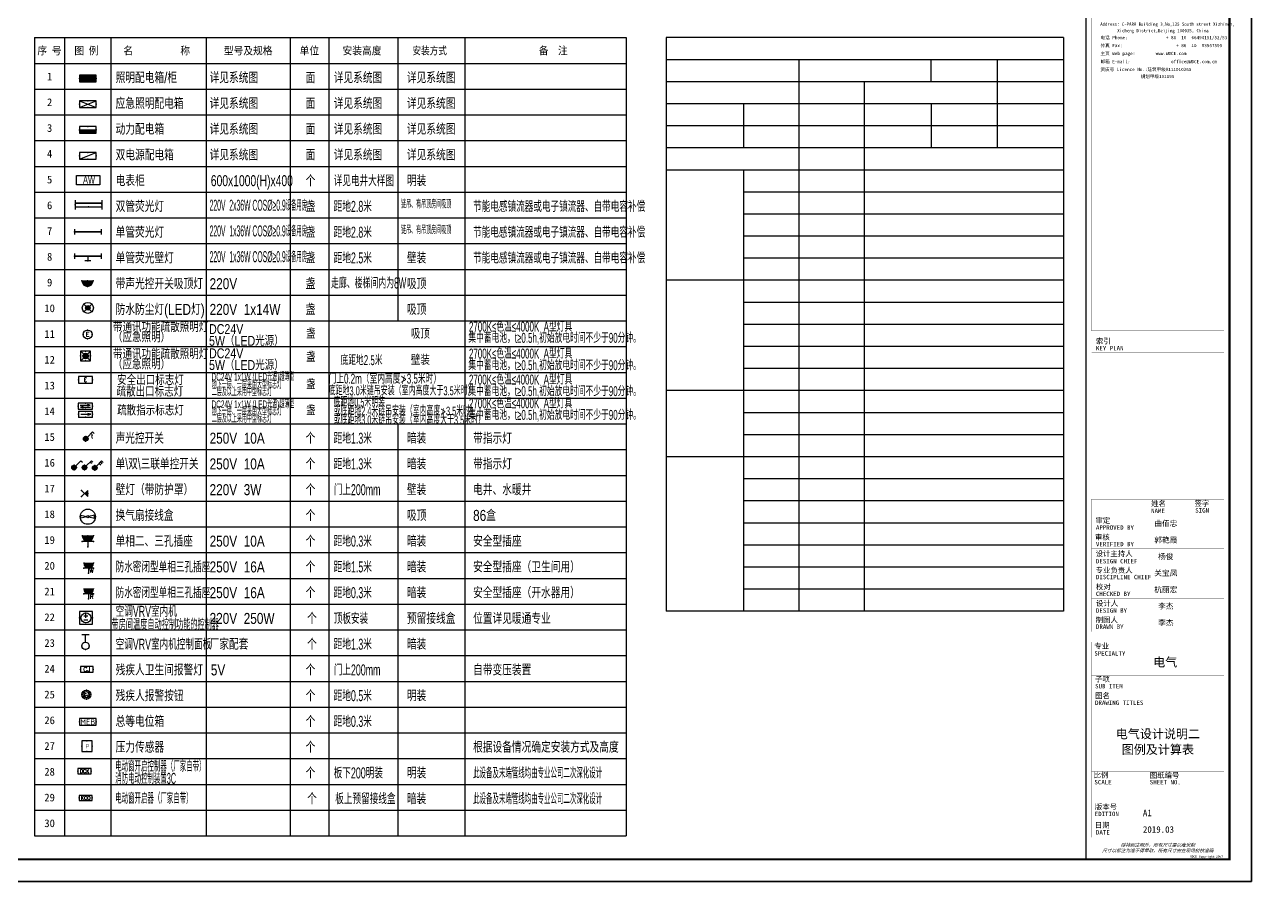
# Model space of a CAD drawing. Extents: x 337716 to 534539, y 642056 to 701458.
# Drawn here: x 478920 to 534539, y 642056 to 680897 of the extents above; entities that cross this region are included whole.
import ezdxf
from ezdxf.enums import TextEntityAlignment as Align

# ---------------------------------------------------------------- set-up
doc = ezdxf.new("R2010")
doc.units = 0
doc.header["$LTSCALE"] = 1000
doc.header["$MEASUREMENT"] = 0
doc.layers.get('0').update_dxf_attribs({"linetype": 'CONTINUOUS'})
for name, color, linetype in [('DIM-箱柜', 3, 'CONTINUOUS'), ('EQUIP-动力', 3, 'CONTINUOUS'), ('EQUIP-插座', 3, 'CONTINUOUS'), ('EQUIP-消防', 3, 'CONTINUOUS'), ('EQUIP-照明', 3, 'CONTINUOUS'), ('EQUIP-箱柜', 3, 'CONTINUOUS'), ('SHEET_LINE', 6, 'CONTINUOUS'), ('SHEET_TEXT', 7, 'CONTINUOUS'), ('TEL_TEXT', 3, 'CONTINUOUS'), ('TEL_TITLE', 7, 'CONTINUOUS'), ('WIRE-3', 7, 'CONTINUOUS'), ('字', 7, 'CONTINUOUS'), ('标注下划线', 150, 'CONTINUOUS')]:
    doc.layers.add(name, color=color, linetype=linetype)
doc.layers.add('内审要求修改2.10', color=6, linetype='CONTINUOUS', plot=False)
doc.styles.add('_COMPLEX', font='ros.shx', dxfattribs={"width": 0.6, "bigfont": 'jd.shx'})
doc.styles.add('_HZXY', font='ros.shx', dxfattribs={"width": 0.7, "bigfont": 'jd.shx'})
doc.styles.add('_TCH_LABEL', font='COMPLEX', dxfattribs={"bigfont": 'GBCBIG'})
doc.styles.add('_TEL_DIM', font='SIMPLEX', dxfattribs={"width": 0.8, "height": 3.5, "bigfont": 'HZTXT'})
doc.styles.add('COMPLEX', font='COMPLEX')
doc.styles.add('ST', font='', dxfattribs={"width": 0.7})
doc.styles.get("Standard").update_dxf_attribs({"font": 'gbenor.shx', "bigfont": 'gbcbig.shx'})
doc.styles.add('华文细黑', font='STXIHEI.TTF')
doc.styles.get('ST').set_extended_font_data('SimSun')

# ---------------------------------------------------------------- blocks, each defined once
blk = doc.blocks.new('$equip$00002700')
for p, q in [((-0.75, 0.6), (-0.75, 0)), ((0.75, 0.6), (-0.75, 0.6)), ((-0.75, 0), (0.75, 0)), ((0.75, 0), (0.75, 0.6))]:
    blk.add_line(p, q)
at = {"const_width": 0.04}
blk.add_lwpolyline([(-0.75, 0.6), (-0.75, 0), (0.75, 0), (0.75, 0.6), (-0.75, 0.6), (-0.75, 0)], dxfattribs=at)
for p in [(-0.75, 0.3), (0, 0.6), (0, 0), (0.75, 0.3)]:
    blk.add_point(p)
at = {"color": 7}
blk.add_attdef('$TEXT$', text='', height=0.5, dxfattribs=at).set_placement((0, 0.3), align=Align.MIDDLE_CENTER)
at = {"color": 7, "style": '_TEL_DIM', "flags": 1}
for tag in ['A', 'REMARK']:
    blk.add_attdef(tag, text='', height=0.00002, dxfattribs=at).set_placement((0, 0), align=Align.MIDDLE_CENTER)
blk = doc.blocks.new('$equip$00002755')
for p, q in [((0.5, 0.5), (-0.5, 0.5)), ((-0.5, 0.5), (-0.5, -0.5)), ((0.5, -0.5), (0.5, 0.5)), ((-0.5, -0.5), (0.5, -0.5))]:
    blk.add_line(p, q)
at = {"const_width": 0.04}
blk.add_lwpolyline([(-0.5, 0.5), (0.5, 0.5), (0.5, -0.5), (-0.5, -0.5), (-0.5, 0.5), (0.5, 0.5)], dxfattribs=at)
for p in [(-0.5, 0), (0, 0.5), (0.5, 0), (-0.03, -0.5)]:
    blk.add_point(p)
at = {"color": 7}
blk.add_attdef('$TEXT$', text='', height=0.4, dxfattribs=at).set_placement((0.03, -0.01), align=Align.MIDDLE_CENTER)
at = {"color": 7, "flags": 1}
for tag, height, p in [('A', 0.00002, (0, 0)), ('B', 0.4, (0.75, -0.25))]:
    blk.add_attdef(tag, text='', height=height, dxfattribs=at).set_placement(p, align=Align.MIDDLE_CENTER)
blk = doc.blocks.new('*X1')
at = {"color": 0}
for p, q in [((-250, 33), (-83, 200)), ((-250, 68), (-118, 200)), ((-250, 104), (-154, 200)), ((-250, 139), (-189, 200)), ((-250, 174), (-224, 200)), ((-247, 0), (-47, 200)), ((-212, 0), (-12, 200)), ((-177, 0), (23, 200)), ((-141, 0), (59, 200)), ((-106, 0), (94, 200)), ((-71, 0), (129, 200)), ((-35, 0), (165, 200)), ((0, 0), (200, 200)), ((35, 0), (235, 200)), ((71, 0), (250, 179)), ((106, 0), (250, 144)), ((141, 0), (250, 109)), ((177, 0), (250, 73)), ((212, 0), (250, 38)), ((247, 0), (250, 3))]:
    blk.add_line(p, q, dxfattribs=at)
blk = doc.blocks.new('$equip$00001421')
for p, q in [((0.75, 0.6), (-0.75, 0.6)), ((-0.75, 0.6), (-0.75, 0)), ((-0.75, 0), (0.75, 0)), ((0.75, 0), (0.75, 0.6))]:
    blk.add_line(p, q)
at = {"const_width": 0.6}
blk.add_lwpolyline([(-0.75, 0.3), (0.75, 0.3)], dxfattribs=at)
for p in [(-0.75, 0.3), (0, 0.6), (0, 0), (0.75, 0.3)]:
    blk.add_point(p)
at = {"xscale": 0.00300000000061118, "yscale": 0.00300000000061118, "zscale": 0.00300000000061118}
blk.add_blockref('*X1', (0, 0), dxfattribs=at)
at = {"style": '_TCH_LABEL', "flags": 9}
blk.add_attdef('A', (0, 0), '', height=0.00002, dxfattribs=at)
blk = doc.blocks.new('$equip$00001424')
for p, q in [((-0.75, 0), (0.75, 0.6)), ((-0.75, 0.6), (0.75, 0)), ((0.75, 0.6), (-0.75, 0.6)), ((-0.75, 0.6), (-0.75, 0)), ((-0.75, 0), (0.75, 0)), ((0.75, 0), (0.75, 0.6))]:
    blk.add_line(p, q)
for p in [(-0.75, 0.3), (0, 0.6), (0, 0), (0.75, 0.3)]:
    blk.add_point(p)
at = {"style": '_TCH_LABEL', "flags": 9}
blk.add_attdef('A', (0, 0), '', height=0.00002, dxfattribs=at)
blk = doc.blocks.new('*X4')
at = {"color": 0}
for p, q in [((-250, 33), (-183, 100)), ((-250, 68), (-218, 100)), ((-247, 0), (-147, 100)), ((-212, 0), (-112, 100)), ((-177, 0), (-77, 100)), ((-141, 0), (-41, 100)), ((-106, 0), (-6, 100)), ((-71, 0), (29, 100)), ((-35, 0), (65, 100)), ((0, 0), (100, 100)), ((35, 0), (135, 100)), ((71, 0), (171, 100)), ((106, 0), (206, 100)), ((141, 0), (241, 100)), ((177, 0), (250, 73)), ((212, 0), (250, 38)), ((247, 0), (250, 3))]:
    blk.add_line(p, q, dxfattribs=at)
blk = doc.blocks.new('$equip$00001414')
for p, q in [((0.75, 0.6), (-0.75, 0.6)), ((-0.75, 0.6), (-0.75, 0)), ((-0.75, 0.3), (0.75, 0.3)), ((-0.75, 0), (0.75, 0)), ((0.75, 0), (0.75, 0.6))]:
    blk.add_line(p, q)
at = {"const_width": 0.3}
blk.add_lwpolyline([(-0.75, 0.15), (0.75, 0.15)], dxfattribs=at)
for p in [(-0.75, 0.3), (0, 0.6), (0, 0), (0.75, 0.3)]:
    blk.add_point(p)
at = {"xscale": 0.00300000000061118, "yscale": 0.00300000000061118, "zscale": 0.00300000000061118}
blk.add_blockref('*X4', (0, 0), dxfattribs=at)
at = {"style": '_TCH_LABEL', "flags": 9}
blk.add_attdef('A', (0, 0), '', height=0.00002, dxfattribs=at)
blk = doc.blocks.new('$equip$00001416')
for p, q in [((0.75, 0.6), (-0.75, 0.6)), ((-0.75, 0), (0.75, 0.6)), ((-0.75, 0.6), (-0.75, 0)), ((-0.75, 0), (0.75, 0)), ((0.75, 0), (0.75, 0.6))]:
    blk.add_line(p, q)
for p in [(-0.75, 0.3), (0, 0.6), (0, 0), (0.75, 0.3)]:
    blk.add_point(p)
at = {"style": '_TCH_LABEL', "flags": 9}
blk.add_attdef('A', (0, 0), '', height=0.00002, dxfattribs=at)
blk = doc.blocks.new('$equip$00001164')
for p, q in [((-1.2, 0.66), (-1.2, 0.16)), ((-1.2, 0.41), (1.2, 0.41)), ((0, 0.41), (0, 0)), ((0, 0), (0, 0)), ((1.2, 0.66), (1.2, 0.16))]:
    blk.add_line(p, q)
at = {"const_width": 0.14}
for points in [[(-1.2, 0.41), (1.2, 0.41)], [(-0.28, 0), (0.28, 0)]]:
    blk.add_lwpolyline(points, dxfattribs=at)
for p in [(-1.2, 0.41), (0, 0.41), (0, 0), (1.2, 0.41)]:
    blk.add_point(p)
at = {"flags": 9}
blk.add_attdef('A', (0, 0), '', height=0.00002, dxfattribs=at)
blk = doc.blocks.new('$equip$00001149')
for p, q in [((-0.35, 0.35), (0.35, -0.35)), ((0.35, 0.35), (-0.35, -0.35))]:
    blk.add_line(p, q)
for radius in [0.5, 0.2]:
    blk.add_circle((0, 0), radius)
for points in [[(-0.17, 0.1), (0.17, 0.1), (-0.2, 0), (0.2, 0)], [(-0.17, -0.1), (0.17, -0.1), (-0.2, 0), (0.2, 0)], [(-0.1, 0.17), (0.1, 0.17), (-0.17, 0.1), (0.17, 0.1)], [(0, 0.2), (0, 0.2), (-0.1, 0.17), (0.1, 0.17)], [(-0.1, -0.17), (0.1, -0.17), (-0.17, -0.1), (0.17, -0.1)], [(0, -0.2), (0, -0.2), (-0.1, -0.17), (0.1, -0.17)]]:
    blk.add_solid(points)
at = {"flags": 9}
blk.add_attdef('A', (0, 0), '', height=0.00002, dxfattribs=at)
blk = doc.blocks.new('$equip$00001964')
for p, q in [((0.15, 0.36), (0.62, 0.83)), ((0.4, 0.61), (0.54, 0.47)), ((0.51, 0.72), (0.65, 0.58)), ((0.62, 0.83), (0.77, 0.69))]:
    blk.add_line(p, q)
blk.add_circle((0, 0.21), 0.208)
for p in [(-0.21, 0.21), (0, 0.42), (0, 0), (0.21, 0.21)]:
    blk.add_point(p)
for points in [[(-0.18, 0.31), (0.18, 0.31), (-0.21, 0.21), (0.21, 0.21)], [(-0.18, 0.1), (0.18, 0.1), (-0.21, 0.21), (0.21, 0.21)], [(-0.1, 0.39), (0.1, 0.39), (-0.18, 0.31), (0.18, 0.31)], [(-0.1, 0.03), (0.1, 0.03), (-0.18, 0.1), (0.18, 0.1)], [(0, 0.42), (0, 0.42), (-0.1, 0.39), (0.1, 0.39)], [(0, 0), (0, 0), (-0.1, 0.03), (0.1, 0.03)]]:
    blk.add_solid(points)
at = {"layer": 'TEL_TEXT', "style": '_TEL_DIM', "flags": 1}
blk.add_attdef('A', text='', height=0.00002, dxfattribs=at).set_placement((0, 0), align=Align.MIDDLE_CENTER)
blk = doc.blocks.new('$equip$00001304')
for p, q in [((-0.62, -0.13), (-0.62, 0.13)), ((-0.62, 0.13), (-0.1, 0.02)), ((0.62, 0.13), (0.1, 0.02)), ((0.62, -0.13), (0.62, 0.13)), ((-0.1, -0.02), (-0.62, -0.13)), ((0.1, -0.02), (0.62, -0.13))]:
    blk.add_line(p, q)
for radius in [0.688, 0.104]:
    blk.add_circle((0, 0), radius)
at = {"flags": 9}
blk.add_attdef('A', (0, 0), '', height=0.00002, dxfattribs=at)
blk = doc.blocks.new('_LINKPT1')
blk.add_line((0, 0), (0, 0))
blk = doc.blocks.new('M_Z0')
for p, q in [((0.75, 0.6), (-0.75, 0.6)), ((-0.75, 0.6), (-0.75, 0)), ((-0.75, 0), (0.75, 0)), ((0.75, 0), (0.75, 0.6))]:
    blk.add_line(p, q)
for p in [(-0.75, 0.3), (0, 0.6), (0, 0), (0.75, 0.3)]:
    blk.add_blockref('_LINKPT1', p)
at = {"width": 0.8, "flags": 9}
blk.add_attdef('A', (0, 0), '', height=0.00003, dxfattribs=at)
blk = doc.blocks.new('WDCE Copyright200X')
at = {"const_width": 0.016}
blk.add_lwpolyline([(-10.6, 1.26, 1), (-11.4, 1.26, 1)], format="xyb", close=True, dxfattribs=at)
at = {"style": '华文细黑'}
for s, p in [('WDCE ', (-11.46, 0.5)), ('     Copyright ', (-3.51, 0.5))]:
    blk.add_text(s, height=1, dxfattribs=at).set_placement(p, align=Align.BOTTOM_RIGHT)
blk.add_text('c', height=0.6, dxfattribs=at).set_placement((-11.04, 1.35), align=Align.MIDDLE_CENTER)
blk.add_attdef('200X', text='', height=1, dxfattribs=at).set_placement((-0.45, 0.5), align=Align.BOTTOM_RIGHT)
blk = doc.blocks.new('A$C51FB5BAD')
at = {"layer": 'SHEET_LINE', "const_width": 50}
blk.add_lwpolyline([(-6500, -57400), (0, -57400), (0, -6150), (-6500, -6150)], close=True, dxfattribs=at)
at = {"layer": 'SHEET_LINE', "const_width": 5}
for points in [[(-6250, -15740), (-6250, -33443)], [(-6250, -33443), (-250, -33443), (-250, -15740)], [(-5750, -22389), (-750, -22389)], [(-5750, -27343), (-750, -27343)], [(-5750, -32740), (-750, -32740)], [(-6250, -33443), (-250, -33443)], [(-6250, -34426), (-250, -34426)], [(-6250, -47074), (-250, -47074), (-250, -41074), (-6250, -41074), (-6250, -47074)], [(-3750, -41074), (-3750, -47074)], [(-2000, -41074), (-2000, -47074)], [(-6250, -41824), (-250, -41824)], [(-6250, -42574), (-250, -42574)], [(-6250, -43324), (-250, -43324)], [(-6250, -44074), (-250, -44074)], [(-6250, -44824), (-250, -44824)], [(-6250, -45574), (-250, -45574)], [(-6250, -46324), (-250, -46324)], [(-6250, -47550), (-250, -47550), (-250, -56400), (-6250, -56400), (-6250, -47550)], [(-6250, -49050), (-250, -49050)], [(-6250, -49800), (-250, -49800)], [(-6250, -53400), (-250, -53400)], [(-3750, -53400), (-3750, -54800)], [(-6250, -54800), (-250, -54800)], [(-6250, -55600), (-250, -55600)]]:
    blk.add_lwpolyline(points, dxfattribs=at)
at = {"layer": 'SHEET_TEXT', "xscale": 100, "yscale": 100, "zscale": 100}
blk.add_blockref('WDCE Copyright200X', (-250, -57400), dxfattribs=at).add_auto_attribs({'200X': '2007'})
at = {"layer": 'SHEET_TEXT', "style": '华文细黑', "width": 0.9}
for s, p in [('Address: C-PARK Building 3,No,135 South street Xizhimen,', (-5853, -19614)), ('Xicheng District,Beijing 100035, China', (-5083, -19909))]:
    blk.add_text(s, height=148.12, dxfattribs=at).set_placement(p)
at = {"layer": 'SHEET_TEXT', "style": '华文细黑'}
for s, height, p in [('传真 Fax:                     + 86  10  83957590', 148.12, (-5842, -20584)), ('电话 Phone:               + 86  10  66494151/52/53', 148.12, (-5842, -20225)), ('主页 Web page:        www.WDCE.com', 148.12, (-5842, -20945)), ('资质号 Licence No.:建筑甲级A111010265', 148.12, (-5842, -21667)), ('邮箱 E-mail:                office@WDCE.com.cn ', 148.12, (-5842, -21312)), ('规划甲级101195', 148.1, (-4020, -21987))]:
    blk.add_text(s, height=height, dxfattribs=at).set_placement(p)
for s, height, p in [('索引', 240, (-6050, -33786)), ('KEY PLAN', 200, (-6050, -34126)), ('姓名', 240, (-3550, -41153)), ('签字', 240, (-1581, -41143)), ('NAME', 200, (-3550, -41504)), ('SIGN', 200, (-1550, -41480)), ('审定', 240, (-6073, -41919)), ('APPROVED BY', 200, (-6050, -42256)), ('审核', 240, (-6095, -42671)), ('VERIFIED BY', 200, (-6050, -43009)), ('设计主持人', 240, (-6068, -43424)), ('DESIGN CHIEF', 200, (-6050, -43781)), ('专业负责人', 240, (-6067, -44174)), ('校对', 240, (-6050, -44924)), ('DISCIPLINE CHIEF', 200, (-6050, -44502)), ('CHECKED BY', 200, (-6050, -45263)), ('设计人', 240, (-6050, -45674)), ('DESIGN BY', 200, (-6050, -46017)), ('制图人', 240, (-6061, -46424)), ('DRAWN BY', 200, (-6050, -46750)), ('专业', 240, (-6123, -47607)), ('SPECIALTY', 200, (-6123, -47962)), ('SUB ITEM', 200, (-6088, -49450)), ('子项', 240, (-6088, -49108)), ('图名', 240, (-6091, -49859)), ('DRAWING TITLES', 200, (-6091, -50200)), ('比例', 240, (-6156, -53458)), ('SCALE', 200, (-6119, -53800)), ('SHEET NO.', 200, (-3610, -53800)), ('图纸编号', 240, (-3610, -53468)), ('版本号', 240, (-6100, -54897)), ('EDITION', 200, (-6106, -55239)), ('日期', 240, (-6100, -55732)), ('DATE', 200, (-6050, -56074))]:
    blk.add_text(s, height=height, dxfattribs=at).set_placement(p, align=Align.TOP_LEFT)
at = {"layer": 'SHEET_TEXT', "style": '华文细黑', "oblique": 20}
for s, p in [('除特别注明外，所有尺寸是以毫米制', (-3250, -56750)), ('尺寸以标注为准不得量取，所有尺寸需在现场校核准确', (-3250, -57000))]:
    blk.add_text(s, height=150, dxfattribs=at).set_placement(p, align=Align.MIDDLE_CENTER)
at = {"layer": '字', "style": '华文细黑'}
for s, p in [('A1', (-3921, -55441)), ('2019.03', (-3921, -56193))]:
    blk.add_text(s, height=296.2, dxfattribs=at).set_placement(p)
at = {"layer": '字', "insert": (-2908, -48482), "char_height": 400, "width": 78154.16, "attachment_point": 5, "style": '华文细黑'}
blk.add_mtext('电气', dxfattribs=at)
blk = doc.blocks.new('$equip$00001159')
for p, q in [((-1.2, 0.25), (-1.2, -0.25)), ((-1.2, 0), (1.2, 0)), ((1.2, 0.25), (1.2, -0.25))]:
    blk.add_line(p, q)
at = {"const_width": 0.14}
blk.add_lwpolyline([(-1.2, 0), (1.2, 0)], dxfattribs=at)
at = {"layer": 'EQUIP-照明'}
for p in [(-1.2, 0), (0, 0), (1.2, 0)]:
    blk.add_point(p, dxfattribs=at)
at = {"layer": 'EQUIP-照明', "flags": 9}
blk.add_attdef('A', (0, 0), '', height=0.00002, dxfattribs=at)
blk = doc.blocks.new('$equip$00001962')
for p, q in [((0.15, 0.36), (0.63, 0.83)), ((0.63, 0.83), (0.77, 0.69))]:
    blk.add_line(p, q)
blk.add_circle((0, 0.21), 0.208)
for p in [(-0.21, 0.21), (0, 0.42), (0, 0), (0.21, 0.21)]:
    blk.add_point(p)
for points in [[(-0.18, 0.31), (0.18, 0.31), (-0.21, 0.21), (0.21, 0.21)], [(-0.18, 0.1), (0.18, 0.1), (-0.21, 0.21), (0.21, 0.21)], [(-0.1, 0.39), (0.1, 0.39), (-0.18, 0.31), (0.18, 0.31)], [(-0.1, 0.03), (0.1, 0.03), (-0.18, 0.1), (0.18, 0.1)], [(0, 0.42), (0, 0.42), (-0.1, 0.39), (0.1, 0.39)], [(0, 0), (0, 0), (-0.1, 0.03), (0.1, 0.03)]]:
    blk.add_solid(points)
at = {"layer": 'TEL_TEXT', "style": '_TEL_DIM', "flags": 1}
blk.add_attdef('A', text='', height=0.00002, dxfattribs=at).set_placement((0, 0), align=Align.MIDDLE_CENTER)
blk = doc.blocks.new('$equip$00001963')
for p, q in [((0.15, 0.36), (0.62, 0.83)), ((0.51, 0.72), (0.65, 0.58)), ((0.62, 0.83), (0.77, 0.69))]:
    blk.add_line(p, q)
blk.add_circle((0, 0.21), 0.208)
for p in [(-0.21, 0.21), (0, 0.42), (0, 0), (0.21, 0.21)]:
    blk.add_point(p)
for points in [[(-0.18, 0.31), (0.18, 0.31), (-0.21, 0.21), (0.21, 0.21)], [(-0.18, 0.1), (0.18, 0.1), (-0.21, 0.21), (0.21, 0.21)], [(-0.1, 0.39), (0.1, 0.39), (-0.18, 0.31), (0.18, 0.31)], [(-0.1, 0.03), (0.1, 0.03), (-0.18, 0.1), (0.18, 0.1)], [(0, 0.42), (0, 0.42), (-0.1, 0.39), (0.1, 0.39)], [(0, 0), (0, 0), (-0.1, 0.03), (0.1, 0.03)]]:
    blk.add_solid(points)
at = {"layer": 'TEL_TEXT', "style": '_TEL_DIM', "flags": 1}
blk.add_attdef('A', text='', height=0.00002, dxfattribs=at).set_placement((0, 0), align=Align.MIDDLE_CENTER)
blk = doc.blocks.new('$equip$00001237')
for p, q in [((-0.5, 1.05), (-0.5, 1)), ((-0.5, 1), (0.5, 1)), ((0.5, 0.5), (-0.5, 0.5)), ((0, 0.5), (0, 0)), ((0.5, 1.05), (0.5, 1))]:
    blk.add_line(p, q)
blk.add_arc((0, 1), 0.5, 180, 0)
for p in [(-0.5, 0.5), (0, 1), (0, 0), (0.5, 0.5)]:
    blk.add_point(p)
for points in [[(0.43, 0.75), (-0.43, 0.75), (0.5, 1), (-0.5, 1)], [(0.25, 0.57), (-0.25, 0.57), (0.43, 0.75), (-0.43, 0.75)], [(0, 0.5), (0, 0.5), (0.25, 0.57), (-0.25, 0.57)]]:
    blk.add_solid(points)
at = {"flags": 9}
blk.add_attdef('A', (0, 0), '', height=0.00002, dxfattribs=at)
blk = doc.blocks.new('$equip_U$00000198(HT0578)')
for p, q in [((0.72, 0.66), (-0.72, 0.66)), ((-0.72, 0.66), (-0.72, 0)), ((-0.72, 0), (0.72, 0)), ((0.72, 0), (0.72, 0.66))]:
    blk.add_line(p, q)
for p in [(-0.72, 0.33), (0, 0.66), (0, 0), (0.72, 0.33)]:
    blk.add_point(p)
at = {"style": 'COMPLEX'}
blk.add_text('CJ', height=0.5, dxfattribs=at).set_placement((-0.39, 0.08))
at = {"color": 7, "style": '_TEL_DIM', "flags": 1}
blk.add_attdef('A', text='', height=0.000025, dxfattribs=at).set_placement((0, 0), align=Align.MIDDLE_CENTER)
blk = doc.blocks.new('$equip$00001231')
for radius in [0.5, 0.35]:
    blk.add_circle((0, 0), radius)
at = {"layer": 'EQUIP-照明', "flags": 9}
blk.add_attdef('A', (0, 0), '', height=0.00002, dxfattribs=at)
blk = doc.blocks.new('$equip_U$00000199(HT0578)')
for p in [(-0.5, 0.5), (0, 1), (0, 0), (0.5, 0.5)]:
    blk.add_point(p)
blk.add_blockref('$equip$00001231', (0, 0.5))
at = {"color": 7, "style": '_TEL_DIM'}
blk.add_attdef('$TEXT$', text='', height=0.3, dxfattribs=at).set_placement((0, 0.49), align=Align.MIDDLE_CENTER)
at = {"color": 7, "style": '_TEL_DIM', "flags": 1}
blk.add_attdef('A', text='', height=0.000025, dxfattribs=at).set_placement((0, 0), align=Align.MIDDLE_CENTER)
blk = doc.blocks.new('$equip$00001154')
for p, q in [((-0.28, 0.57), (0.28, 0)), ((-0.28, 0), (0.28, 0.57)), ((-0.28, 0), (0.28, 0))]:
    blk.add_line(p, q)
for p in [(-0.28, 0.57), (0, 0.28), (0, 0), (0.28, 0.57)]:
    blk.add_point(p)
blk.add_solid([(0.28, 0), (0, 0.28), (-0.28, 0)])
at = {"flags": 9}
blk.add_attdef('A', (0, 0), '', height=0.00002, dxfattribs=at)
blk = doc.blocks.new('$equip$00001764')
for p, q in [((-0.5, 1.05), (-0.5, 1)), ((-0.5, 1), (0.5, 1)), ((0.5, 0.5), (-0.5, 0.5)), ((0, 0.5), (0, 0)), ((0.5, 1.05), (0.5, 1))]:
    blk.add_line(p, q)
blk.add_arc((0, 1), 0.5, 180, 0)
for p in [(-0.5, 0.5), (0, 0), (0.5, 0.5)]:
    blk.add_point(p)
for points in [[(0.43, 0.75), (-0.43, 0.75), (0.5, 1), (-0.5, 1)], [(0.25, 0.57), (-0.25, 0.57), (0.43, 0.75), (-0.43, 0.75)], [(0, 0.5), (0, 0.5), (0.25, 0.57), (-0.25, 0.57)]]:
    blk.add_solid(points)
at = {"color": 7, "style": '_TEL_DIM'}
blk.add_attdef('$TEXT$', text='', height=0.4, dxfattribs=at).set_placement((0.3, 0.21), align=Align.MIDDLE_CENTER)
at = {"color": 7, "style": '_TEL_DIM', "flags": 1}
blk.add_attdef('A', text='', height=0.00002, dxfattribs=at).set_placement((0, 0), align=Align.MIDDLE_CENTER)
blk = doc.blocks.new('$equip$00001344')
for p, q in [((0.65, 0.65), (-0.65, 0.65)), ((-0.65, 0.65), (-0.65, -0.65)), ((-0.2, 0.2), (0.2, 0.2)), ((0, 0), (0, 0.4)), ((0.65, -0.65), (0.65, 0.65)), ((-0.65, -0.65), (0.65, -0.65)), ((-0.2, -0.2), (0.2, -0.2))]:
    blk.add_line(p, q)
blk.add_circle((0, 0), 0.5)
for p in [(-0.65, 0), (0, 0.65), (0.65, 0), (0, -0.65)]:
    blk.add_point(p)
at = {"flags": 9}
blk.add_attdef('A', (0, 0), '', height=0.00002, dxfattribs=at)
blk = doc.blocks.new('$equip$00002672')
for p, q in [((0.222, 0.889), (-0.222, 0.889)), ((0, 0.444), (0, 0.889))]:
    blk.add_line(p, q)
blk.add_circle((0, 0.222), 0.222)
for p in [(0, 0.889), (-0.222, 0.222), (0, 0), (0.222, 0.222)]:
    blk.add_point(p)
at = {"color": 7, "style": '_TEL_DIM', "flags": 1}
for tag in ['A', 'REMARK']:
    blk.add_attdef(tag, text='', height=0.00002, dxfattribs=at).set_placement((0, 0), align=Align.MIDDLE_CENTER)
blk = doc.blocks.new('$equip$00001816')
for p, q in [((0.75, 0.6), (-0.75, 0.6)), ((-0.75, 0.6), (-0.75, 0)), ((-0.75, 0), (0.75, 0)), ((0.75, 0), (0.75, 0.6))]:
    blk.add_line(p, q)
for p in [(-0.75, 0.3), (0, 0.6), (0, 0), (0.75, 0.3)]:
    blk.add_point(p)
at = {"color": 7, "style": '_TEL_DIM'}
blk.add_attdef('$TEXT$', text='', height=0.4, dxfattribs=at).set_placement((0, 0.3), align=Align.MIDDLE_CENTER)
at = {"color": 7, "style": '_TEL_DIM', "flags": 1}
blk.add_attdef('A', text='', height=0.00002, dxfattribs=at).set_placement((0, 0), align=Align.MIDDLE_CENTER)
blk = doc.blocks.new('SADF AGF AERG AER GER')
at = {"layer": 'DIM-箱柜'}
blk.add_lwpolyline([(-462150, -1228514), (-378050, -1228514), (-378050, -1287914), (-462150, -1287914)], close=True, dxfattribs=at)
blk = doc.blocks.new('A$C6873132B')
at = {"layer": 'DIM-箱柜'}
blk.add_blockref('SADF AGF AERG AER GER', (378050, 1287914), dxfattribs=at)
blk = doc.blocks.new('$equip$00001168')
blk.add_line((-0.5, 0), (0.5, 0))
blk.add_arc((0, 0), 0.5, 180, 0)
for p in [(-0.5, 0), (0, 0), (0.5, 0), (0, -0.5)]:
    blk.add_point(p)
for points in [[(0.43, -0.25), (-0.43, -0.25), (0.5, 0), (-0.5, 0)], [(0.25, -0.43), (-0.25, -0.43), (0.43, -0.25), (-0.43, -0.25)], [(0, -0.5), (0, -0.5), (0.25, -0.43), (-0.25, -0.43)]]:
    blk.add_solid(points)
at = {"flags": 9}
blk.add_attdef('A', (0, 0), '', height=0.00002, dxfattribs=at)
blk = doc.blocks.new('$equip$00001822')
for p, q in [((0.15, 0.36), (0.62, 0.83)), ((0.62, 0.83), (0.77, 0.69))]:
    blk.add_line(p, q)
blk.add_circle((0, 0.21), 0.208)
for p in [(-0.21, 0.21), (-0.02, 0), (0, 0.42), (0.21, 0.21)]:
    blk.add_point(p)
for points in [[(-0.18, 0.31), (0.18, 0.31), (-0.21, 0.21), (0.21, 0.21)], [(-0.18, 0.1), (0.18, 0.1), (-0.21, 0.21), (0.21, 0.21)], [(-0.1, 0.39), (0.1, 0.39), (-0.18, 0.31), (0.18, 0.31)], [(-0.1, 0.03), (0.1, 0.03), (-0.18, 0.1), (0.18, 0.1)], [(0, 0.42), (0, 0.42), (-0.1, 0.39), (0.1, 0.39)], [(0, 0), (0, 0), (-0.1, 0.03), (0.1, 0.03)]]:
    blk.add_solid(points)
at = {"color": 7, "style": '_TEL_DIM'}
blk.add_attdef('$TEXT$', text='', height=0.4, dxfattribs=at).set_placement((0.58, 0.46), align=Align.MIDDLE_CENTER)
at = {"color": 7, "style": '_TEL_DIM', "flags": 1}
blk.add_attdef('A', text='', height=0.00002, dxfattribs=at).set_placement((0, 0), align=Align.MIDDLE_CENTER)
blk = doc.blocks.new('$equip$00001160')
for p, q in [((-1.2, 0.42), (-1.2, -0.42)), ((-1.2, 0.17), (1.2, 0.17)), ((1.2, 0.42), (1.2, -0.42)), ((-1.2, -0.17), (1.2, -0.17))]:
    blk.add_line(p, q)
at = {"const_width": 0.1}
for points in [[(-1.2, 0.17), (1.2, 0.17)], [(-1.2, -0.17), (1.2, -0.17)]]:
    blk.add_lwpolyline(points, dxfattribs=at)
at = {"layer": 'EQUIP-照明'}
for p in [(-1.2, 0), (0, 0.17), (1.2, 0), (0, -0.17)]:
    blk.add_point(p, dxfattribs=at)
at = {"layer": 'EQUIP-照明', "flags": 9}
blk.add_attdef('A', (0, 0), '', height=0.00002, dxfattribs=at)
blk = doc.blocks.new('$equip$00001147')
blk.add_circle((0, 0), 0.5)
at = {"flags": 9}
blk.add_attdef('A', (0, 0), '', height=0.00002, dxfattribs=at)
blk = doc.blocks.new('$equip_U$00000361(HT0578)')
for p in [(-0.5, 0), (0, 0.5), (0.5, 0), (0, -0.5)]:
    blk.add_point(p)
blk.add_blockref('$equip$00001147', (0, 0))
at = {"color": 7, "style": '_TEL_DIM'}
blk.add_attdef('$TEXT$', text='', height=0.5, dxfattribs=at).set_placement((0, 0), align=Align.MIDDLE_CENTER)
at = {"color": 7, "style": '_TEL_DIM', "flags": 1}
for tag in ['A', 'REMARK']:
    blk.add_attdef(tag, text='', height=0.000025, dxfattribs=at).set_placement((0, 0), align=Align.MIDDLE_CENTER)
blk = doc.blocks.new('$equip$00002534')
for p, q in [((-0.72, 0.66), (-0.72, 0)), ((0.72, 0.66), (-0.72, 0.66)), ((-0.72, 0), (0.72, 0)), ((0.72, 0), (0.72, 0.66))]:
    blk.add_line(p, q)
at = {"const_width": 0.02}
blk.add_lwpolyline([(-0.72, 0.66), (-0.72, 0), (0.72, 0), (0.72, 0.66), (-0.72, 0.66), (-0.72, 0)], dxfattribs=at)
for p in [(-0.72, 0.33), (0, 0.66), (0, 0), (0.72, 0.33)]:
    blk.add_point(p)
at = {"color": 7, "style": '_TEL_DIM'}
blk.add_attdef('$TEXT$', text='', height=0.4, dxfattribs=at).set_placement((0, 0.33), align=Align.MIDDLE_CENTER)
at = {"color": 7, "style": '_TEL_DIM', "flags": 1}
blk.add_attdef('A', text='', height=0.00002, dxfattribs=at).set_placement((0, 0), align=Align.MIDDLE_CENTER)
blk = doc.blocks.new('$equip$00002540')
blk.add_hatch(color=256).paths.add_polyline_path([(0.24, 0.37), (0.24, 0.23), (0.53, 0.3)])
for p, q in [((-0.72, 0.6), (-0.72, 0)), ((0.72, 0.6), (-0.72, 0.6)), ((-0.72, 0), (0.72, 0)), ((0.24, 0.37), (0.24, 0.23)), ((0.53, 0.3), (0.24, 0.37)), ((0.24, 0.23), (0.53, 0.3)), ((0.72, 0), (0.72, 0.6))]:
    blk.add_line(p, q)
at = {"color": 7}
blk.add_line((-0.48, 0.3), (0.48, 0.3), dxfattribs=at)
at = {"const_width": 0.04}
blk.add_lwpolyline([(-0.72, 0.6), (-0.72, 0), (0.72, 0), (0.72, 0.6), (-0.72, 0.6), (-0.72, 0)], dxfattribs=at)
for p in [(-0.72, 0.3), (0, 0.6), (0, 0), (0.72, 0.3)]:
    blk.add_point(p)
at = {"color": 7, "style": '_TEL_DIM', "flags": 1}
blk.add_attdef('A', text='', height=0.00002, dxfattribs=at).set_placement((0, 0), align=Align.MIDDLE_CENTER)
blk = doc.blocks.new('$equip$00002542')
h = blk.add_hatch(color=256)
h.paths.add_polyline_path([(-0.21, 0.29), (-0.5, 0.22), (-0.21, 0.22)])
h.paths.add_polyline_path([(-0.21, 0.22), (-0.5, 0.22), (-0.21, 0.15)])
h.paths.add_polyline_path([(0.21, 0.47), (0.21, 0.33), (0.5, 0.4)])
for p, q in [((-0.72, 0.6), (-0.72, 0)), ((0.72, 0.6), (-0.72, 0.6)), ((-0.72, 0), (0.72, 0)), ((-0.21, 0.29), (-0.5, 0.22)), ((-0.5, 0.22), (-0.21, 0.15)), ((-0.21, 0.15), (-0.21, 0.29)), ((0.21, 0.47), (0.21, 0.33)), ((0.5, 0.4), (0.21, 0.47)), ((0.21, 0.33), (0.5, 0.4)), ((0.72, 0), (0.72, 0.6))]:
    blk.add_line(p, q)
at = {"color": 7}
for p, q in [((-0.51, 0.4), (0.45, 0.4)), ((-0.5, 0.22), (0.51, 0.22))]:
    blk.add_line(p, q, dxfattribs=at)
blk.add_lwpolyline([(-0.72, 0.6), (-0.72, 0), (0.72, 0), (0.72, 0.6), (-0.72, 0.6), (-0.72, 0)])
for p in [(-0.72, 0.3), (0, 0.6), (0, 0), (0.72, 0.3)]:
    blk.add_point(p)
at = {"color": 7, "style": '_TEL_DIM', "flags": 1}
blk.add_attdef('A', text='', height=0.00002, dxfattribs=at).set_placement((0, 0), align=Align.MIDDLE_CENTER)
blk = doc.blocks.new('$equip$00002604')
blk.add_hatch(color=256).paths.add_polyline_path([(0.27, 0.5, 1), (-0.27, 0.5, 1)])
for p, q in [((-0.43, 0.93), (-0.19, 0.69)), ((-0.43, 0.07), (-0.19, 0.31)), ((0.19, 0.69), (0.43, 0.93)), ((0.19, 0.31), (0.43, 0.07))]:
    blk.add_line(p, q)
at = {"const_width": 0.04}
blk.add_lwpolyline([(-0.5, 1), (-0.5, 0), (0.5, 0), (0.5, 1), (-0.5, 1), (-0.5, 0)], dxfattribs=at)
blk.add_lwpolyline([(-0.5, 1), (-0.5, 0), (0.5, 0), (0.5, 1)], close=True)
blk.add_circle((0, 0.5), 0.275)
for p in [(-0.5, 0.5), (0, 1), (0, 0), (0.5, 0.5)]:
    blk.add_point(p)
at = {"color": 7, "style": '_TEL_DIM', "flags": 1}
blk.add_attdef('A', text='', height=0.000025, dxfattribs=at).set_placement((0, 0), align=Align.MIDDLE_CENTER)

msp = doc.modelspace()

# ---------------------------------------------------------------- linework, layer by layer
at = {"layer": 'TEL_TITLE'}
msp.add_lwpolyline([(450439, 642056), (534539, 642056), (534539, 701456), (450439, 701456)], close=True, dxfattribs=at)
at = {"layer": 'TEL_TITLE', "const_width": 100}
msp.add_lwpolyline([(452939, 643056), (533539, 643056), (533539, 700456), (452939, 700456)], close=True, dxfattribs=at)
at = {"layer": 'WIRE-3', "color": 0}
for p, q in [((479368, 680303), (506193, 680303)), ((479368, 680303), (479368, 644121)), ((480729, 680303), (480729, 644121)), ((482839, 680303), (482839, 644121)), ((487155, 680303), (487155, 644121)), ((490962, 680303), (490962, 644121)), ((492712, 680303), (492712, 644121)), ((495843, 680303), (495843, 667464)), ((498874, 680303), (498874, 644121)), ((506193, 680303), (506193, 644121)), ((479368, 679135), (506193, 679135)), ((479368, 677968), (506193, 677968)), ((479368, 676801), (506193, 676801)), ((479368, 675634), (506193, 675634)), ((479368, 674467), (506193, 674467)), ((479368, 673300), (506193, 673300)), ((479368, 672133), (506193, 672133)), ((479368, 670965), (506193, 670965)), ((479368, 669798), (506193, 669798)), ((479368, 668631), (506193, 668631)), ((479368, 667464), (506193, 667464)), ((479368, 666297), (506193, 666297)), ((479368, 665130), (506193, 665130)), ((479368, 663963), (506193, 663963)), ((479368, 662796), (506193, 662796)), ((495843, 662796), (495843, 644121)), ((479368, 661628), (506193, 661628)), ((479368, 660461), (506193, 660461)), ((479368, 659294), (506193, 659294)), ((479368, 658127), (506193, 658127)), ((479368, 656960), (506193, 656960)), ((479368, 655793), (506193, 655793)), ((479368, 654626), (506193, 654626)), ((479368, 653458), (506193, 653458)), ((479368, 652291), (506193, 652291)), ((479368, 651124), (506193, 651124)), ((479368, 649957), (506193, 649957)), ((479368, 648790), (506193, 648790)), ((479368, 647623), (506193, 647623)), ((479368, 646456), (506193, 646456)), ((479368, 645289), (506193, 645289)), ((479368, 644121), (506193, 644121))]:
    msp.add_line(p, q, dxfattribs=at)
at = {"layer": '标注下划线'}
for p, q in [((508013, 680303), (508013, 674303)), ((526013, 680303), (508013, 680303)), ((526013, 680303), (526013, 674303)), ((526013, 679303), (508013, 679303)), ((514013, 679303), (514013, 674303)), ((520013, 678303), (520013, 679303)), ((523013, 679303), (523013, 675303)), ((526013, 678303), (508013, 678303)), ((525713, 678303), (508513, 678303)), ((516988, 678303), (516988, 674303)), ((526013, 677303), (508013, 677303)), ((511513, 677303), (511513, 675303)), ((520013, 677303), (520013, 675303)), ((526013, 676303), (508013, 676303)), ((526013, 675303), (508013, 675303)), ((526013, 675303), (508013, 675303)), ((508013, 675303), (508013, 654303)), ((514013, 675303), (514013, 654303)), ((516988, 675303), (516988, 654303)), ((526013, 675303), (526013, 654303)), ((526013, 674303), (508013, 674303)), ((511513, 674303), (511513, 654303)), ((526013, 673303), (511513, 673303)), ((526013, 672303), (511513, 672303)), ((526013, 671303), (511513, 671303)), ((526013, 670303), (511513, 670303)), ((526013, 669303), (508013, 669303)), ((526013, 668303), (511513, 668303)), ((526013, 668303), (511513, 668303)), ((526013, 667303), (511513, 667303)), ((526013, 666303), (511513, 666303)), ((526013, 665303), (511513, 665303)), ((526013, 664303), (508013, 664303)), ((526013, 664303), (508013, 664303)), ((526013, 663303), (511513, 663303)), ((526013, 662303), (511513, 662303)), ((526013, 661303), (508013, 661303)), ((526013, 660303), (511513, 660303)), ((526013, 659303), (511513, 659303)), ((526013, 658303), (511513, 658303)), ((526013, 657303), (511513, 657303)), ((526013, 656303), (511513, 656303)), ((526013, 655303), (511513, 655303)), ((526013, 654303), (508013, 654303))]:
    msp.add_line(p, q, dxfattribs=at)

# ---------------------------------------------------------------- block references
msp.add_blockref('A$C51FB5BAD', (533539, 700456))
at = {"layer": 'DIM-箱柜'}
msp.add_blockref('SADF AGF AERG AER GER', (912589, 1929970), dxfattribs=at)
at = {"layer": 'EQUIP-动力'}
for name, p, xscale, yscale, zscale in [('$equip$00001304', (481789, 658588), 500, 500, 500), ('$equip$00001344', (481704, 654004), 450, 450, 450)]:
    msp.add_blockref(name, p, dxfattribs=dict(at, xscale=xscale, yscale=yscale, zscale=zscale))
at = {"layer": 'EQUIP-动力', "xscale": 400, "yscale": 400, "zscale": 400}
for p, values in [((481642, 646931), {'$TEXT$': 'DCK'}), ((481692, 645719), {'$TEXT$': 'KCQ'})]:
    msp.add_blockref('$equip$00001816', p, dxfattribs=at).add_auto_attribs(values)
at = {"layer": 'EQUIP-插座', "xscale": 500, "yscale": 500, "zscale": 500}
msp.add_blockref('$equip$00001237', (481789, 657222), dxfattribs=at)
at = {"layer": 'EQUIP-插座', "xscale": 450, "yscale": 450, "zscale": 450}
for p, values in [((481826, 656034), {'$TEXT$': 'W'}), ((481826, 654867), {'$TEXT$': 'R'})]:
    msp.add_blockref('$equip$00001764', p, dxfattribs=at).add_auto_attribs(values)
at = {"layer": 'EQUIP-消防', "xscale": 480, "yscale": 480, "zscale": 480}
msp.add_blockref('$equip$00002755', (481751, 648186), dxfattribs=at).add_auto_attribs({'$TEXT$': 'P'})
at = {"layer": 'EQUIP-照明'}
for name, p, xscale, yscale, zscale in [('$equip$00001160', (481817, 672722), 500, 500, 500), ('$equip$00001159', (481789, 671502), 500, 500, 500), ('$equip$00001164', (481789, 670193), 500, 500, 500), ('$equip$00001168', (481774, 669280), 500, 500, 500), ('$equip$00001149', (481789, 668055), 500, 500, 500), ('$equip$00002604', (481689, 665649), 450, 450, 450), ('$equip$00002542', (481676, 663459), 450, 450, 450), ('$equip$00002540', (481683, 663094), 450, 450, 450), ('$equip$00001962', (481164, 660710), 500, 500, 500), ('$equip$00001963', (481638, 660712), 500, 500, 500), ('$equip$00001964', (482104, 660701), 500, 500, 500), ('$equip$00002672', (481680, 652566), 750, 750, 750), ('$equip_U$00000198(HT0578)', (481743, 651537), 400, 400, 400)]:
    msp.add_blockref(name, p, dxfattribs=dict(at, xscale=xscale, yscale=yscale, zscale=zscale))
for name, p, xscale, yscale, zscale, values in [('$equip_U$00000361(HT0578)', (481780, 666851), 400, 400, 400, {'$TEXT$': 'E'}), ('$equip$00002534', (481683, 664645), 450, 450, 450, {'$TEXT$': 'E'}), ('$equip$00001822', (481695, 662016), 500, 500, 500, {'$TEXT$': 't'}), ('$equip_U$00000199(HT0578)', (481723, 650324), 400, 400, 400, {'$TEXT$': 'CJ'})]:
    msp.add_blockref(name, p, dxfattribs=dict(at, xscale=xscale, yscale=yscale, zscale=zscale)).add_auto_attribs(values)
at = {"layer": 'EQUIP-照明', "xscale": 500, "yscale": 500, "zscale": 500, "rotation": 90}
msp.add_blockref('$equip$00001154', (481789, 659638), dxfattribs=at)
at = {"layer": 'EQUIP-箱柜'}
for name, p, xscale, yscale, zscale in [('$equip$00001421', (481789, 678303), 500, 500, 500), ('$equip$00001424', (481789, 677136), 500, 500, 500), ('$equip$00001414', (481789, 675968), 500, 500, 500), ('$equip$00001416', (481789, 674801), 500, 500, 500), ('M_Z0', (481808, 673628), -700, 700, 700)]:
    msp.add_blockref(name, p, dxfattribs=dict(at, xscale=xscale, yscale=yscale, zscale=zscale))
at = {"layer": 'EQUIP-箱柜', "xscale": 500, "yscale": 500, "zscale": 500}
msp.add_blockref('$equip$00002700', (481789, 649135), dxfattribs=at).add_auto_attribs({'$TEXT$': 'MEB'})
at = {"layer": '内审要求修改2.10'}
msp.add_blockref('A$C6873132B', (534539, 642056), dxfattribs=at)

# ---------------------------------------------------------------- texts
at = {"layer": 'SHEET_TEXT', "style": '华文细黑'}
for tag, p in [('曲佰忠', (530657, 658410)), ('郭艳霞', (530657, 657660)), ('杨俊', (530657, 656910)), ('关宝凤', (530657, 656160)), ('杭丽宏', (530657, 655410)), ('李杰', (530657, 654660)), ('李杰', (530657, 653910))]:
    msp.add_attdef(tag, text='', height=250, dxfattribs=at).set_placement(p, align=Align.TOP_CENTER)
at = {"layer": 'TEL_TEXT', "style": '_HZXY'}
for s, height, width, p in [('照明配电箱/柜', 500, 0.8, (483049, 678238)), ('详见系统图', 500, 0.8, (487309, 678238)), ('面', 500, 0.8, (491663, 678238)), ('详见系统图', 500, 0.8, (492937, 678238)), ('详见系统图', 500, 0.8, (496253, 678238)), ('应急照明配电箱', 500, 0.8, (483049, 677071)), ('详见系统图', 500, 0.8, (487309, 677071)), ('面', 500, 0.8, (491663, 677071)), ('详见系统图', 500, 0.8, (492937, 677071)), ('详见系统图', 500, 0.8, (496253, 677071)), ('动力配电箱', 500, 0.8, (483049, 675904)), ('详见系统图', 500, 0.8, (487309, 675904)), ('面', 500, 0.8, (491663, 675904)), ('详见系统图', 500, 0.8, (492937, 675904)), ('详见系统图', 500, 0.8, (496253, 675904)), ('双电源配电箱', 500, 0.8, (483049, 674737)), ('详见系统图', 500, 0.8, (487309, 674737)), ('面', 500, 0.8, (491663, 674737)), ('详见系统图', 500, 0.8, (492937, 674737)), ('详见系统图', 500, 0.8, (496253, 674737)), ('电表柜', 500, 0.8, (483049, 673570)), ('个', 500, 0.8, (491663, 673570)), ('详见电井大样图', 500, 0.6, (492937, 673570)), ('明装', 500, 0.8, (496253, 673570)), ('600x1000(H)x400', 500, 0.7, (487365, 673570)), ('220V  2x36W COS%%C≥0.9设备用房', 500, 0.37, (487309, 672459)), ('双管荧光灯', 500, 0.8, (483049, 672403)), ('盏', 500, 0.8, (491663, 672403)), ('距地2.8米', 500, 0.6, (492937, 672403)), ('链吊、有吊顶房间吸顶', 350, 0.5, (495988, 672571)), ('节能电感镇流器或电子镇流器、自带电容补偿', 500, 0.6, (499254, 672403)), ('单管荧光灯', 500, 0.8, (483049, 671235)), ('220V  1x36W COS%%C≥0.9设备用房', 500, 0.37, (487309, 671292)), ('盏', 500, 0.8, (491663, 671235)), ('距地2.8米', 500, 0.6, (492937, 671235)), ('链吊、有吊顶房间吸顶', 350, 0.5, (495988, 671404)), ('节能电感镇流器或电子镇流器、自带电容补偿', 500, 0.6, (499254, 671235)), ('单管荧光壁灯', 500, 0.8, (483049, 670068)), ('220V  1x36W COS%%C≥0.9设备用房', 500, 0.37, (487309, 670125)), ('盏', 500, 0.8, (491663, 670068)), ('距地2.5米', 500, 0.6, (492937, 670068)), ('壁装', 500, 0.8, (496253, 670068)), ('节能电感镇流器或电子镇流器、自带电容补偿', 500, 0.6, (499254, 670068)), ('带声光控开关吸顶灯', 500, 0.8, (483049, 668901)), ('220V ', 500, 0.8, (487309, 668901)), ('盏', 500, 0.8, (491663, 668901)), ('走廊、楼梯间内为8W', 500, 0.55, (492813, 668934)), ('吸顶', 500, 0.8, (496253, 668901)), ('防水防尘灯(LED灯)', 500, 0.8, (483049, 667734)), ('220V  1x14W ', 500, 0.8, (487309, 667734)), ('盏', 500, 0.8, (491663, 667734)), ('吸顶', 500, 0.8, (496253, 667734)), ('带通讯功能疏散照明灯', 450, 0.8, (482928, 666964)), ('2700K≤色温≤4000K  A型灯具', 450, 0.6, (499067, 666980)), ('（应急照明）', 450, 0.8, (482928, 666496)), ('DC24V ', 450, 0.8, (487285, 666868)), ('盏', 450, 0.8, (491683, 666657)), ('吸顶', 450, 0.8, (496432, 666657)), ('集中蓄电池，t≥0.5h,初始放电时间不少于90分钟。', 450, 0.6, (499039, 666471)), ('5W（LED光源）', 450, 0.8, (487285, 666337)), ('带通讯功能疏散照明灯', 450, 0.8, (482928, 665734)), ('（应急照明）', 450, 0.8, (482928, 665269)), ('DC24V ', 450, 0.8, (487285, 665770)), ('盏', 450, 0.8, (491683, 665606)), ('底距地2.5米', 450, 0.6, (493244, 665460)), ('壁装', 450, 0.8, (496432, 665467)), ('2700K≤色温≤4000K  A型灯具', 450, 0.6, (499067, 665759)), ('5W（LED光源）', 450, 0.8, (487285, 665238)), ('集中蓄电池，t≥0.5h,初始放电时间不少于90分钟。', 450, 0.6, (499039, 665232)), ('安全出口标志灯', 450, 0.8, (483116, 664556)), ('地下一层、一层采用大型标志灯', 350, 0.5, (487408, 664396)), ('DC24V 1x1W (LED光源)超薄型', 350, 0.5, (487397, 664755)), ('盏', 450, 0.8, (491683, 664366)), ('门上0.2m（室内高度≯3.5米时）', 450, 0.6, (492703, 664623)), ('2700K≤色温≤4000K  A型灯具', 450, 0.6, (499067, 664581)), ('疏散出口标志灯', 450, 0.8, (483091, 664036)), ('二层及以上采用中型标志灯', 350, 0.5, (487408, 664062)), ('底距地3.0米链吊安装（室内高度大于3.5米时）', 405, 0.6, (492704, 664093)), ('集中蓄电池，t≥0.5h,初始放电时间不少于90分钟。', 450, 0.6, (499039, 664055)), ('疏散指示标志灯', 450, 0.8, (483116, 663182)), ('地下一层、一层采用大型标志灯', 350, 0.5, (487408, 663189)), ('DC24V 1x1W (LED光源)超薄型', 350, 0.5, (487397, 663510)), ('盏', 450, 0.8, (491683, 663182)), ('底距地0.5米明装', 400, 0.6, (492931, 663576)), ('或底距地2.4米链吊安装（室内高度≯3.5米时）', 400, 0.6, (492936, 663179)), ('2700K≤色温≤4000K  A型灯具', 450, 0.6, (499067, 663505)), ('二层及以上采用中型标志灯', 350, 0.5, (487408, 662854)), ('或底距地3.0米链吊安装（室内高度大于3.5米时）', 400, 0.6, (492936, 662776)), ('集中蓄电池，t≥0.5h,初始放电时间不少于90分钟。', 450, 0.6, (499039, 662979)), ('声光控开关', 500, 0.7, (483049, 661898)), ('个', 500, 0.8, (491663, 661898)), ('距地1.3米', 500, 0.6, (492937, 661898)), ('暗装', 500, 0.8, (496253, 661898)), ('带指示灯', 500, 0.8, (499254, 661898)), ('250V  10A', 500, 0.8, (487309, 661898)), ('单\\双\\三联单控开关', 500, 0.7, (483049, 660731)), ('250V  10A', 500, 0.8, (487309, 660731)), ('个', 500, 0.8, (491663, 660731)), ('距地1.3米', 500, 0.6, (492937, 660731)), ('暗装', 500, 0.8, (496253, 660731)), ('带指示灯', 500, 0.8, (499254, 660731)), ('壁灯（带防护罩）', 500, 0.8, (483049, 659564)), ('220V  3W', 500, 0.8, (487309, 659564)), ('个', 500, 0.8, (491663, 659564)), ('门上200mm', 500, 0.6, (492937, 659564)), ('壁装', 500, 0.8, (496253, 659564)), ('电井、水暖井', 500, 0.8, (499254, 659564)), ('换气扇接线盒', 500, 0.7, (483049, 658397)), ('个', 500, 0.8, (491663, 658397)), ('吸顶', 500, 0.8, (496253, 658397)), ('86盒', 500, 0.8, (499254, 658397)), ('单相二、三孔插座', 500, 0.7, (483049, 657230)), ('250V  10A', 500, 0.8, (487309, 657230)), ('个', 500, 0.8, (491663, 657230)), ('距地0.3米', 500, 0.6, (492937, 657230)), ('暗装', 500, 0.8, (496253, 657230)), ('安全型插座', 500, 0.8, (499254, 657230)), ('防水密闭型单相三孔插座', 500, 0.6, (483049, 656063)), ('250V  16A', 500, 0.8, (487309, 656063)), ('个', 500, 0.8, (491663, 656063)), ('距地1.5米', 500, 0.6, (492937, 656063)), ('暗装', 500, 0.8, (496253, 656063)), ('安全型插座（卫生间用）', 500, 0.8, (499254, 656063)), ('防水密闭型单相三孔插座', 500, 0.6, (483049, 654896)), ('250V  16A', 500, 0.8, (487309, 654896)), ('个', 500, 0.8, (491663, 654896)), ('距地0.3米', 500, 0.6, (492937, 654896)), ('暗装', 500, 0.8, (496253, 654896)), ('安全型插座（开水器用）', 500, 0.8, (499254, 654896)), ('空调VRV室内机', 500, 0.6, (483049, 654049)), ('220V  250W', 500, 0.8, (487309, 653728)), ('个', 500, 0.8, (491731, 653728)), ('顶板安装', 500, 0.6, (492937, 653728)), ('预留接线盒', 500, 0.8, (496253, 653728)), ('位置详见暖通专业', 500, 0.8, (499254, 653728)), ('带房间温度自动控制功能的控制器', 500, 0.5, (482862, 653460)), ('空调VRV室内机控制面板', 500, 0.6, (483049, 652561)), ('厂家配套', 500, 0.8, (487309, 652561)), ('个', 500, 0.8, (491731, 652561)), ('距地1.3米', 500, 0.6, (492937, 652561)), ('暗装', 500, 0.8, (496253, 652561)), ('残疾人卫生间报警灯', 500, 0.8, (483049, 651394)), ('5V', 500, 0.8, (487365, 651394)), ('个', 500, 0.8, (491663, 651394)), ('门上200mm', 500, 0.6, (492937, 651394)), ('自带变压装置', 500, 0.8, (499254, 651394)), ('残疾人报警按钮', 500, 0.8, (483049, 650227)), ('个', 500, 0.8, (491663, 650227)), ('距地0.5米', 500, 0.6, (492937, 650227)), ('明装', 500, 0.8, (496253, 650227)), ('总等电位箱', 500, 0.8, (483049, 649060)), ('个', 500, 0.8, (491663, 649060)), ('距地0.3米', 500, 0.6, (492937, 649060)), ('压力传感器', 500, 0.8, (483049, 647893)), ('个', 500, 0.8, (491663, 647893)), ('根据设备情况确定安装方式及高度', 500, 0.8, (499254, 647893)), ('电动窗开启控制器（厂家自带）', 500, 0.45, (483030, 647031)), ('消防电动控制装置3C', 500, 0.45, (483030, 646478)), ('个', 500, 0.8, (491663, 646726)), ('板下200明装', 500, 0.6, (492937, 646726)), ('明装', 500, 0.8, (496253, 646726)), ('此设备及末端管线均由专业公司二次深化设计', 500, 0.45, (499254, 646726)), ('电动窗开启器（厂家自带）', 500, 0.45, (483030, 645580)), ('个', 500, 0.8, (491731, 645558)), ('板上预留接线盒', 500, 0.6, (493006, 645558)), ('暗装', 500, 0.8, (496253, 645558)), ('此设备及末端管线均由专业公司二次深化设计', 500, 0.45, (499254, 645558))]:
    msp.add_text(s, height=height, dxfattribs=dict(at, width=width)).set_placement(p)
at = {"layer": 'TEL_TEXT', "ltscale": 2, "style": '_COMPLEX', "width": 0.7}
msp.add_text('AW', height=350, dxfattribs=at).set_placement((481570, 673682))
at = {"layer": 'WIRE-3', "color": 0, "style": 'ST'}
for s, width, p in [('序 号', 0.9, (479503, 679538)), ('图 例', 0.9, (481178, 679538)), ('名          称', 0.9, (483400, 679538)), ('型号及规格', 0.9, (487955, 679538)), ('单位', 0.9, (491390, 679538)), ('安装高度', 0.9, (493336, 679538)), ('安装方式', 0.8, (496501, 679538)), ('备  注', 0.9, (502233, 679538))]:
    msp.add_text(s, height=350, dxfattribs=dict(at, width=width)).set_placement(p)
msp.add_text('1', height=350, dxfattribs=at).set_placement((480057, 678261, 0), align=Align.BOTTOM_CENTER)
at = {"layer": 'WIRE-3', "style": 'ST'}
for s, p in [('2', (480057, 677094)), ('3', (480057, 675927)), ('4', (480057, 674760)), ('5', (480057, 673592)), ('6', (480057, 672425)), ('7', (480057, 671258)), ('8', (480057, 670091)), ('9', (480057, 668924)), ('10', (480057, 667757)), ('11', (480057, 666590)), ('12', (480057, 665423)), ('13', (480057, 664255)), ('14', (480057, 663088)), ('15', (480057, 661921)), ('16', (480057, 660754)), ('17', (480057, 659587)), ('18', (480057, 658420)), ('19', (480057, 657253)), ('20', (480057, 656085)), ('21', (480057, 654918)), ('22', (480057, 653751)), ('23', (480057, 652584)), ('24', (480057, 651417)), ('25', (480057, 650250)), ('26', (480057, 649083)), ('27', (480057, 647916)), ('28', (480057, 646748)), ('29', (480057, 645581)), ('30', (480057, 644414))]:
    msp.add_text(s, height=350, dxfattribs=at).set_placement(p, align=Align.BOTTOM_CENTER)
at = {"layer": '字', "char_height": 400, "width": 78154.16, "attachment_point": 5, "style": '华文细黑'}
for s, insert in [('电气设计说明二', (530296, 648715)), ('图例及计算表', (530296, 648011))]:
    msp.add_mtext(s, dxfattribs=dict(at, insert=insert))

doc.saveas('drawing.dxf')
